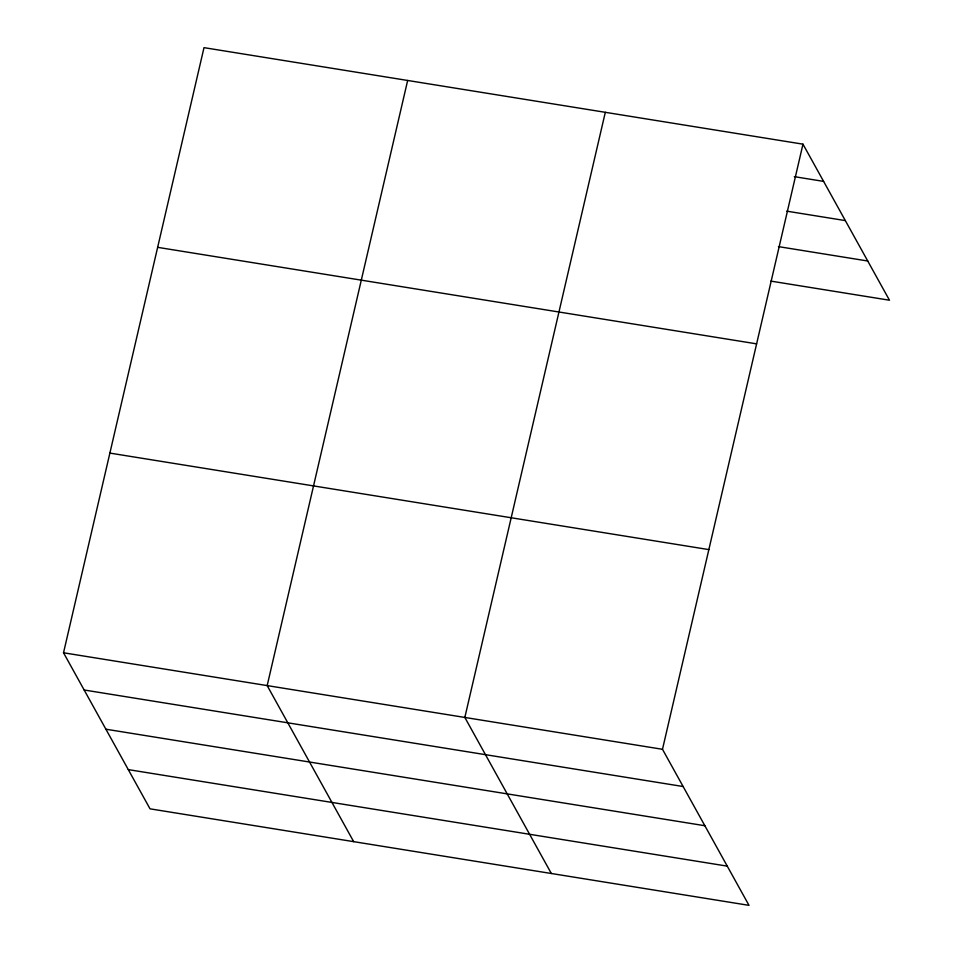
<?xml version="1.0" encoding="UTF-8"?>
<svg xmlns="http://www.w3.org/2000/svg" width="953" height="953" viewBox="0 0 953 953"><rect width="100%" height="100%" fill="white"/><g stroke="black" fill="none" stroke-linecap="round" stroke-linejoin="round"><path stroke-width="1.43" d="M802.974 144.165L662.49 749.296L748.998 905.35L150.026 808.835L63.529 652.781L204.002 47.65L802.974 144.165L889.471 300.219L770.882 281.111M407.658 80.469L267.174 685.6L353.682 841.654M605.31 112.311L464.838 717.442L551.334 873.496M794.314 176.662L823.606 181.392M786.773 211.161L845.335 220.596M778.422 246.613L867.73 261.003M157.65 247.339L756.611 343.854M109.881 453.092L708.853 549.607M63.529 652.781L662.49 749.296M84.162 689.996L683.122 786.523M105.902 729.212L704.863 825.727M128.298 769.619L727.258 866.134"/></g></svg>
